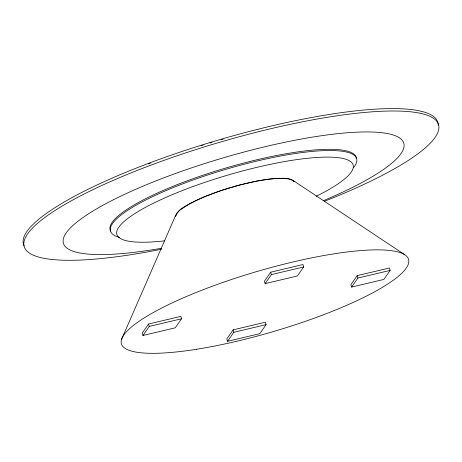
<?xml version="1.0" encoding="UTF-8"?>
<svg xmlns="http://www.w3.org/2000/svg" width="462" height="462" viewBox="0 0 462 462"><rect width="100%" height="100%" fill="white"/><g stroke="black" fill="none" stroke-linecap="round" stroke-linejoin="round"><path stroke-width="0.69" d="M404.793 254.747L292.827 180.296L288.652 178.829L278.078 178.344L268.601 179.187L257.657 180.925L239.547 185.037L220.986 190.581L203.8 197.014L189.668 203.707L179.972 210.008L176.461 213.675L175.525 216.586C177.882 208.368 187.797 205.353 194.427 201.259C207.103 195.137 220.443 190.477 233.951 186.579C247.072 182.912 260.429 179.88 274.012 178.621C280.538 178.615 288.669 176.796 294.028 181.479M121.564 339.351L175.658 215.292M148.55 324.018L142.279 333.044L142.989 335.452L175.265 327.806L181.537 318.786L180.827 316.378L148.55 324.018L149.261 326.426L142.989 335.452M270.686 272.187L264.414 281.214L265.119 283.622L297.395 275.976L303.667 266.955L302.962 264.547L270.686 272.187L271.396 274.595L265.119 283.622M233.108 329.868L226.836 338.894L227.547 341.297L259.817 333.656L266.089 324.63L265.384 322.228L233.108 329.868L233.818 332.276L227.547 341.297M357.166 275.641L350.895 284.667L351.599 287.069L383.876 279.429L390.147 270.403L389.443 268L357.166 275.641L357.877 278.049L351.599 287.069M271.396 274.595L303.667 266.955M149.261 326.426L181.537 318.786M357.877 278.049L390.147 270.403M233.818 332.276L266.089 324.63M292.827 180.296L293.976 181.347M161.457 249.237A215.945 44.895 -16.4 0 1 59.765 207.502A215.945 44.895 -16.4 0 1 387.479 111.059A215.945 44.895 -16.4 0 1 324.486 201.259M161.498 248.267A177.408 36.885 -16.4 0 1 95.761 209.344A177.408 36.885 -16.4 0 1 358.512 132.097A177.408 36.885 -16.4 0 1 323.579 200.618M148.487 163.889A213.802 44.45 -16.4 0 1 150.462 163.144M201.045 145.767A213.802 44.45 -16.4 0 1 203.113 145.126M210.002 143.006A213.802 44.45 -16.4 0 1 212.07 142.383M221.079 139.715A213.802 44.45 -16.4 0 1 223.158 139.114M24.151 245.859A215.945 44.895 -16.4 0 1 220.628 139.385A215.945 44.895 -16.4 0 1 438.19 125.196M119.537 237.399A128.286 26.675 -16.4 0 1 224.243 169.802A128.286 26.675 -16.4 0 1 353.384 167.798M110.614 230.977A128.286 26.675 -16.4 0 1 225.04 168.255A128.286 26.675 -16.4 0 1 356.473 158.322M164.801 240.812A123.146 25.606 -16.4 0 1 144.063 208.125A123.146 25.606 -16.4 0 1 316.06 157.519A123.146 25.606 -16.4 0 1 316.222 196.258M196.598 349.26A149.665 31.116 -16.4 0 0 408.778 260.337A149.665 31.116 -16.4 0 0 189.587 295.172A149.665 31.116 -16.4 0 0 196.598 349.26"/></g></svg>
